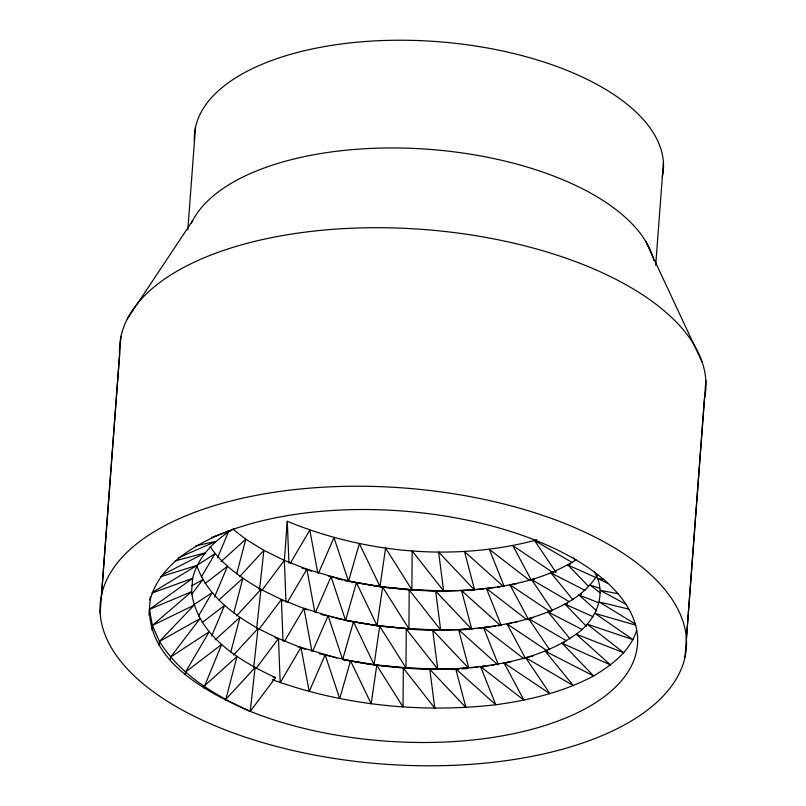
<?xml version="1.0" encoding="UTF-8"?>
<svg xmlns="http://www.w3.org/2000/svg" width="806" height="806" viewBox="0 0 806 806"><rect width="100%" height="100%" fill="white"/><g stroke="black" fill="none" stroke-linecap="round" stroke-linejoin="round"><path stroke-width="1.21" d="M100.156 612.933L119.59 354.408A293.898 138.431 4.3 0 1 423.351 229.468A293.898 138.431 4.3 0 1 704.454 398.627L685.019 657.142A293.898 138.431 4.3 0 1 221.62 728.463A293.898 138.431 4.3 0 1 273.204 492.426A293.898 138.431 4.3 0 1 685.019 657.142M101.546 594.878L120.981 336.354M150.41 596.803L150.168 600.067C158.298 568.552 187.617 549.138 215.514 536.292A244.913 115.359 4.3 0 1 553.057 547.868A244.913 115.359 4.3 0 1 584.985 708.907A244.913 115.359 4.3 0 1 250.233 711.386C207.545 692.616 149.835 663.147 149.432 609.407L192.634 578.335C197.883 556.583 214.9 540 233.549 528.867M152.032 630.342L152.394 625.456L149.432 609.407L191.606 591.685L192.634 578.335L151.82 593.125M187.808 229.851L195.526 127.147M159.175 645.495L159.487 641.425L152.394 625.456L191.606 591.685C196.765 635.299 239.271 660.809 275.531 677.624L250.233 711.386C215.262 695.618 180.141 674.854 159.487 641.425L194.055 605.195L152.394 625.456M170.328 660.326L170.58 657.061L199.959 618.635L159.487 641.425M185.299 674.562L185.481 672.113L209.187 631.813L170.58 657.061M203.827 687.961L221.6 644.488L185.481 672.113M225.599 700.313L236.984 656.477L203.948 686.339M285.979 602.122L284.357 560.382L287.289 521.301C364.796 553.188 453.113 561.55 534.539 540.504L536.826 539.728M655.701 265.224L663.419 162.52M686.41 639.087L705.844 380.573M149.009 615.109L150.379 597.206M259.603 589.136L263.884 550.337L245.8 539.234L233.307 529.492M256.661 628.217L260.942 589.418C241.79 578.245 222.577 565.308 210.094 546.559M253.729 667.297L258.001 628.499C232.571 614.021 207.001 594.768 196.996 566.114M250.233 711.386L255.059 667.58L225.66 699.497M236.672 573.892L245.8 539.234L221.025 561.631M233.74 612.973L242.858 578.315L219 599.886M230.798 652.054L239.916 617.396L215.142 639.793M344.857 580.491L382.638 587.131L409.206 589.952L435.663 591.13L440.68 630.06L408.924 628.821L377.037 625.587L345.583 620.418L356.433 582.688L379.979 586.506L411.866 589.74L443.622 590.979L438.605 552.05L474.724 590.234L469.938 590.385M636.599 630.504C630.151 651.319 611.573 665.232 593.619 675.952C563.344 692.092 529.582 700.142 495.791 704.766C420.752 713.25 343.427 705.472 272.317 679.69M217.539 557.782L228.985 530.64M214.598 596.863L227.483 566.326L205.026 583.504M211.656 635.944L224.542 605.407L202.084 622.585M318.521 573.147L333.966 537.602L348.524 581.338L382.638 587.131L411.866 589.74L412.148 550.881L443.622 590.979L409.206 589.952L408.924 628.821L379.707 626.212L346.711 620.61M315.579 612.228L331.034 576.683L356.433 582.688L377.037 625.587L408.924 628.821L382.638 587.131L377.037 625.587L353.491 621.769L321 614.464M312.647 651.308L328.092 615.764L344.414 620.106M290.271 563.354L309.806 530.126L317.796 573.066M201.339 576.985L215.071 553.651L196.281 565.933M198.407 616.066L212.129 592.732L193.339 605.014M287.339 602.435L306.864 569.207L342.691 579.786M284.397 641.505L303.922 608.288L328.092 615.764L342.641 659.499C380.996 667.167 420.178 670.753 459.279 668.688M127.368 318.833L192.533 220.844M597.186 575.293C582.204 599.211 554.488 610.545 528.655 618.665C488.92 629.657 447.259 631.813 406.264 629.033L405.982 667.902L403.322 668.114L403.04 706.983L376.765 665.293L342.641 659.499L353.491 621.769L374.095 664.668L405.982 667.902L437.749 669.141L458.886 668.637M262.031 590.173L284.357 560.382L306.864 569.207L314.854 612.147M259.089 629.254L281.415 599.463L307.277 609.82M256.147 668.335L278.473 638.543L305.454 649.404M191.596 594.334L202.89 579.564L191.959 585.72M239.513 576.784L263.884 550.337L284.357 560.382M236.581 615.865L260.942 589.418L281.415 599.463L282.966 601.165M233.639 654.946L258.001 628.499L278.473 638.543L280.196 682.732L300.981 647.369L336.807 657.948M473.868 589.75L461.566 590.647L471.782 629.315L435.663 591.13C483.6 590.758 534.509 585.942 576.008 559.878M459.077 668.617L429.789 669.292L465.898 707.477L455.692 668.799C497.463 665.947 541.199 658.794 576.169 634.171C595.654 620.932 607.905 593.538 594.365 571.988M152.767 592.269L197.127 565.349L160.737 576.673M162.711 574.698L205.006 552.946L175.063 560.875M178.156 557.893L216.149 541.32L195.687 545.874M596.752 610.888L579.101 595.09L581.398 594.163M211.625 537.552L230.355 530.65L227.897 531.104M588.42 586.284L567.958 565.046L570.295 564.26M567.353 603.341L565.016 604.127L586.325 626.252M547.556 650.452L545.168 651.117L593.619 675.952L562.084 643.208L564.412 642.422M572.935 599.775L551.042 572.955L555.828 571.625M551.687 611.039L548.11 612.036L570.003 638.856M552.382 610.424L531.597 579.585L535.204 578.779M533.471 617.598L528.655 618.665L549.44 649.495M511.397 661.716L504.072 662.965L549.964 693.724L525.724 657.746L532.937 656.144M567.484 603.674L565.016 604.127L593.186 616.761M517.281 583.554L509.946 584.803L528.686 619.804M511.891 623.058L507.014 623.884L525.159 657.787M514.339 622.635L516.777 622.222M550.589 611.663L548.11 612.036L582.244 629.536M547.657 650.744L545.168 651.117L573.318 685.604L525.724 657.746M495.005 587.483L486.471 588.521L501.211 625.446M497.443 587.191L499.881 586.889M495.72 626.121L483.529 627.602L498.279 664.527M498.158 625.829L500.597 625.527M489.131 665.645L480.598 666.683L495.791 704.766L455.692 668.799L467.984 667.912M491.569 665.353L494.007 665.051M531.134 618.383L528.655 618.665L566.517 640.82M513.553 584.501L509.946 584.803L549.591 611.361M509.412 623.683L507.014 623.884L547.687 651.147M507.679 662.663L504.072 662.965L523.981 700.152L480.598 666.683L484.225 666.481M476.326 589.569L483.711 589.035M487.398 588.773L489.857 588.592M475.842 628.478L458.624 629.718L468.518 667.187M478.311 628.297L484.456 627.854M470.452 667.731L477.827 667.197M481.514 666.935L483.973 666.753M490.098 588.32L486.471 588.521L526.902 619.703M489.585 627.27L483.529 627.602L523.96 658.784M465.153 590.536L461.566 590.647L499.811 624.932M465.797 629.496L458.624 629.718L497.806 664.849M462.866 668.577L467.641 668.436L461.516 668.567M435.663 591.13L464.951 590.455M467.399 590.405L474.724 590.234M429.789 669.292L434.807 708.222L403.322 668.114L437.749 669.141L432.721 630.211L466.805 629.436M461.375 668.577L467.601 668.426M603.704 579.292L597.649 578.436L607.603 583.272M328.667 576.25L331.034 576.683L345.583 620.418M319.236 653.757L350.56 660.839L374.095 664.668L379.707 626.212L405.982 667.902L376.765 665.293L371.163 703.749L350.56 660.839L339.699 698.58L325.15 654.845L309.202 691.538L300.981 647.369L297.414 646.624M618.293 593.79L600.228 590.314L626.373 604.55M302.109 568.22L306.864 569.207M337.543 578.799L342.419 579.927M337.039 618.444L340.696 619.29M274.947 637.707L278.473 638.543M273.184 677.06L275.531 677.624M628.509 609.044L599.321 602.042L635.188 623.965M345.018 580.411L348.524 581.338L359.375 543.607L379.979 586.506L385.58 548.05L411.866 589.74L409.206 589.952L440.68 630.06L406.264 629.033L437.749 669.141M258.535 588.763L260.942 589.418M635.944 625.204L594.949 613.396L633.093 639.692L587.181 624.166L623.773 652.779L576.169 634.171L610.535 664.94L562.084 643.208M599.543 588.269L590.123 585.085L600.017 592.823M579.101 595.09L598.838 602.807M567.958 565.046L596.128 577.68M307.983 569.721L311.328 571.242M551.042 572.955L585.186 590.455M572.401 562.659L534.539 540.504L556.019 572.371M531.597 579.585L569.459 601.739M553.571 572.985L512.888 545.722L531.043 579.625M529.844 580.622L489.413 549.44L504.153 586.365M503.679 586.687L464.508 551.566L474.402 589.025M432.721 630.211L467.984 667.489M573.529 557.823L575.877 560.694M645.556 241.065L702.217 362.287M303.922 608.288L311.912 651.228M287.289 521.301L288.921 563.041M281.415 599.463L283.037 641.203M191.415 223.141A235.12 110.744 4.3 0 1 431.885 149.553A235.12 110.744 4.3 0 1 653.827 260.489M194.417 141.584A235.12 110.744 4.3 0 1 437.426 41.64A235.12 110.744 4.3 0 1 662.31 176.957"/></g></svg>
